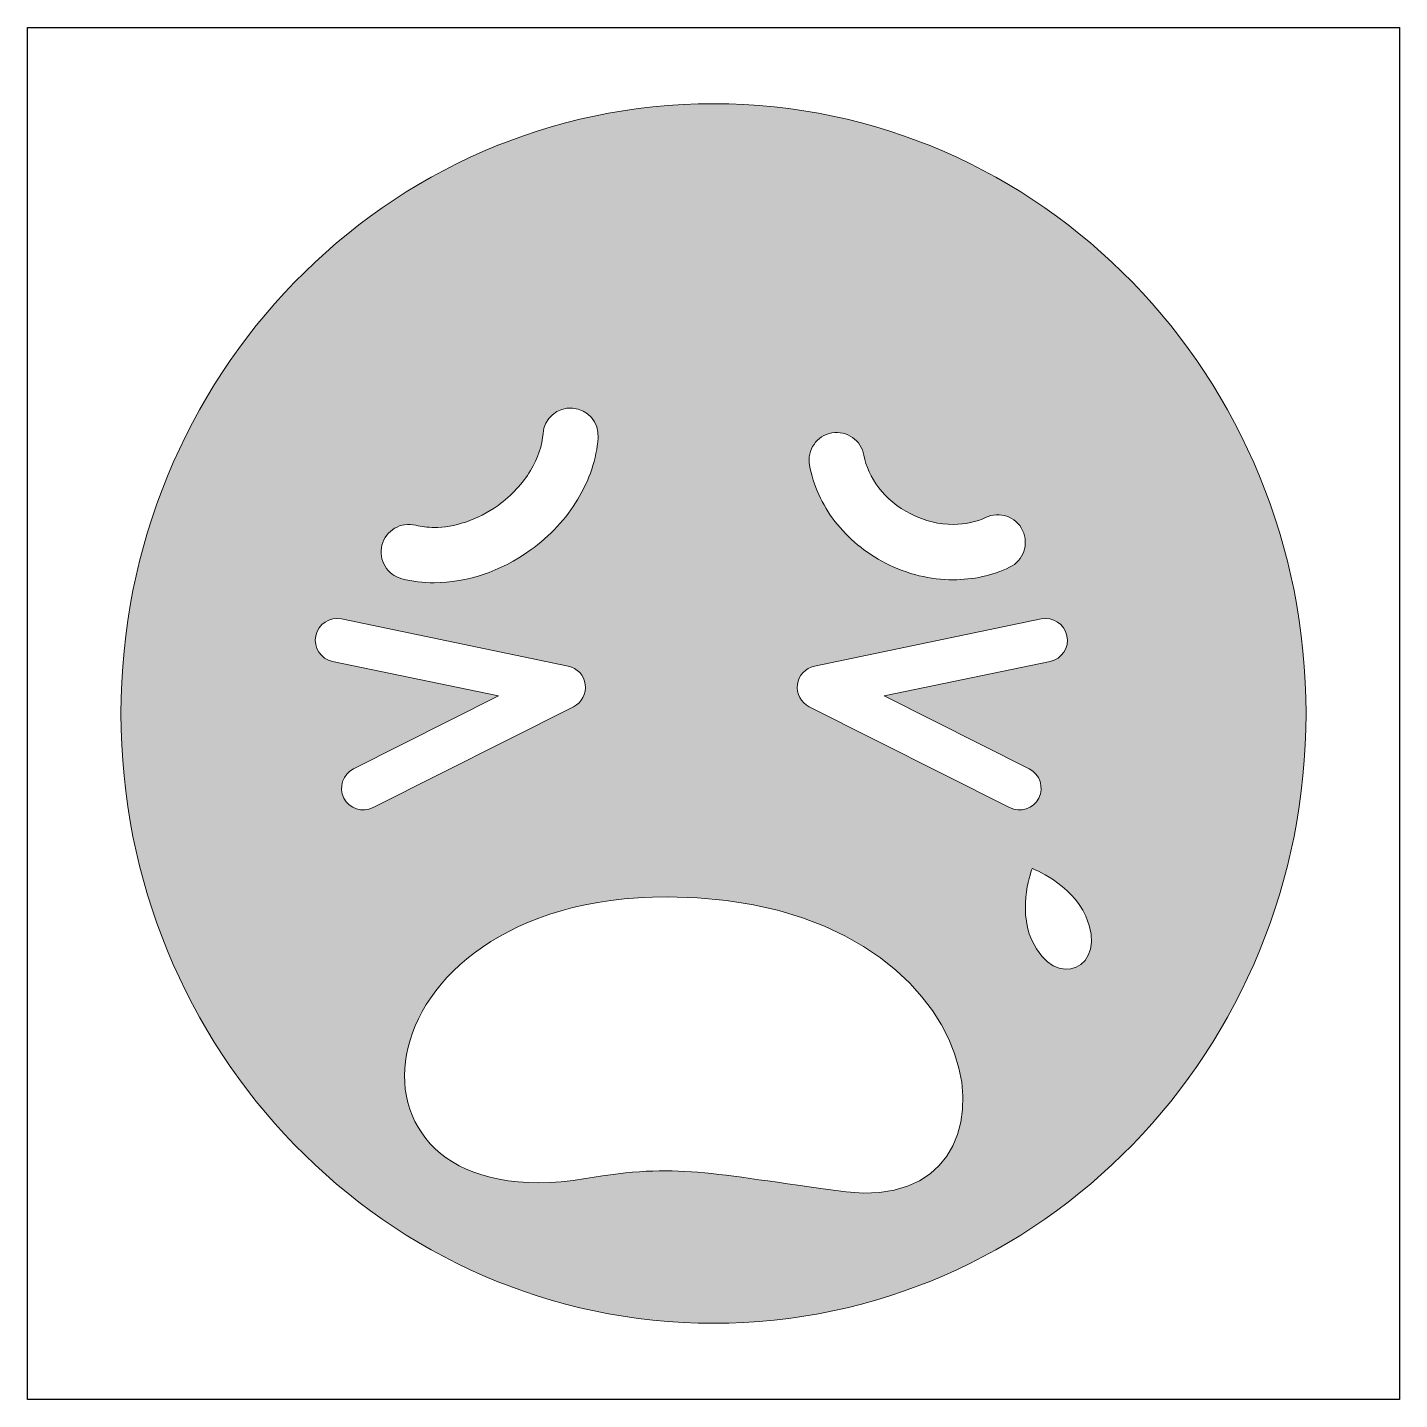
# Model space of a CAD drawing. Header units: inches. Extents: x 0 to 114, y 0 to 114.
import ezdxf

# ---------------------------------------------------------------- set-up
doc = ezdxf.new("R2010")
doc.units = ezdxf.units.IN
doc.header["$MEASUREMENT"] = 0
doc.layers.add('Image Background', color=7, linetype='Continuous')
doc.layers.add('Layer 1', color=7, linetype='Continuous')
picture_1 = doc.add_image_def('image1.png', size_in_pixel=(1350, 1350))

msp = doc.modelspace()

# ---------------------------------------------------------------- hatches: boundary and pattern name
at = {"layer": 'Layer 1', "true_color": 0xfbb923}
h = msp.add_hatch(color=40, dxfattribs=at)
h.dxf.hatch_style = 2
edge = h.paths.add_edge_path()
edge.add_spline(control_points=[(57.15, 107.95), (29.89, 107.95), (7.79, 85.21), (7.79, 57.15), (7.79, 29.09), (29.89, 6.35), (57.15, 6.35), (84.41, 6.35), (106.51, 29.09), (106.51, 57.15), (106.51, 85.21), (84.41, 107.95), (57.15, 107.95)], knot_values=[0, 0, 0, 0, 1, 1, 1, 2, 2, 2, 3, 3, 3, 4, 4, 4, 4], degree=3, periodic=1)
edge = h.paths.add_edge_path()
edge.add_spline(control_points=[(67.01, 80.52), (68.26, 80.75), (69.46, 79.91), (69.68, 78.66), (69.84, 77.76), (70.26, 76.81), (70.92, 75.96), (71.58, 75.1), (72.48, 74.34), (73.58, 73.77), (74.75, 73.17), (75.98, 72.9), (77.12, 72.9), (78.12, 72.9), (79.05, 73.11), (79.82, 73.48), (80.97, 74.03), (82.35, 73.55), (82.9, 72.4), (83.45, 71.26), (82.97, 69.88), (81.82, 69.33), (80.37, 68.64), (78.77, 68.29), (77.12, 68.29), (75.24, 68.29), (73.3, 68.74), (71.48, 69.67), (69.78, 70.54), (68.35, 71.75), (67.27, 73.15), (66.19, 74.55), (65.45, 76.16), (65.15, 77.85), (65.15, 77.85), (65.15, 77.85), (65.15, 77.85), (64.92, 79.1), (65.76, 80.3), (67.01, 80.52)], knot_values=[0, 0, 0, 0, 1, 1, 1, 2, 2, 2, 3, 3, 3, 4, 4, 4, 5, 5, 5, 6, 6, 6, 7, 7, 7, 8, 8, 8, 9, 9, 9, 10, 10, 10, 11, 11, 11, 12, 12, 12, 13, 13, 13, 13], degree=3, periodic=1)
edge = h.paths.add_edge_path()
edge.add_spline(control_points=[(29.53, 71.17), (29.85, 72.4), (31.1, 73.15), (32.34, 72.83), (32.81, 72.71), (33.33, 72.65), (33.88, 72.65), (35.53, 72.65), (37.46, 73.23), (39.2, 74.49), (40.36, 75.32), (41.27, 76.33), (41.9, 77.38), (42.53, 78.43), (42.88, 79.5), (42.95, 80.47), (43.04, 81.73), (44.15, 82.69), (45.41, 82.59), (46.68, 82.5), (47.63, 81.39), (47.54, 80.12), (47.41, 78.35), (46.81, 76.61), (45.85, 75), (44.89, 73.4), (43.55, 71.94), (41.89, 70.75), (39.4, 68.96), (36.59, 68.05), (33.88, 68.04), (32.97, 68.04), (32.07, 68.15), (31.2, 68.37), (31.2, 68.37), (31.2, 68.37), (31.2, 68.37), (29.97, 68.68), (29.22, 69.94), (29.53, 71.17)], knot_values=[0, 0, 0, 0, 1, 1, 1, 2, 2, 2, 3, 3, 3, 4, 4, 4, 5, 5, 5, 6, 6, 6, 7, 7, 7, 8, 8, 8, 9, 9, 9, 10, 10, 10, 11, 11, 11, 12, 12, 12, 13, 13, 13, 13], degree=3, periodic=1)
edge = h.paths.add_edge_path()
edge.add_spline(control_points=[(26.36, 50.11), (25.91, 51), (26.27, 52.09), (27.17, 52.54), (27.17, 52.54), (39.23, 58.61), (39.23, 58.61), (39.23, 58.61), (25.42, 61.49), (25.42, 61.49), (25.42, 61.49), (25.42, 61.49), (25.42, 61.49), (24.44, 61.69), (23.81, 62.65), (24.02, 63.63), (24.22, 64.6), (25.18, 65.23), (26.16, 65.03), (26.16, 65.03), (45.05, 61.1), (45.05, 61.1), (45.8, 60.94), (46.37, 60.33), (46.47, 59.56), (46.57, 58.8), (46.18, 58.06), (45.49, 57.71), (45.49, 57.71), (28.79, 49.31), (28.79, 49.31), (27.9, 48.86), (26.81, 49.22), (26.36, 50.11)], knot_values=[0, 0, 0, 0, 1, 1, 1, 2, 2, 2, 3, 3, 3, 4, 4, 4, 5, 5, 5, 6, 6, 6, 7, 7, 7, 8, 8, 8, 9, 9, 9, 10, 10, 10, 11, 11, 11, 11], degree=3, periodic=1)
edge = h.paths.add_edge_path()
edge.add_spline(control_points=[(68.2, 17.31), (56.35, 18.85), (54.38, 19.73), (46.48, 18.41), (24.19, 14.69), (26.77, 41.88), (53.28, 41.88), (81.19, 41.88), (84.28, 15.23), (68.2, 17.31)], knot_values=[0, 0, 0, 0, 1, 1, 1, 2, 2, 2, 3, 3, 3, 3], degree=3, periodic=1)
edge = h.paths.add_edge_path()
edge.add_spline(control_points=[(81.82, 49.31), (81.82, 49.31), (65.12, 57.71), (65.12, 57.71), (64.43, 58.06), (64.04, 58.8), (64.14, 59.56), (64.24, 60.33), (64.81, 60.94), (65.56, 61.1), (65.56, 61.1), (84.45, 65.03), (84.45, 65.03), (84.45, 65.03), (84.45, 65.03), (84.45, 65.03), (85.43, 65.23), (86.39, 64.6), (86.59, 63.63), (86.8, 62.65), (86.17, 61.69), (85.19, 61.49), (85.19, 61.49), (71.38, 58.61), (71.38, 58.61), (71.38, 58.61), (83.44, 52.54), (83.44, 52.54), (84.34, 52.09), (84.7, 51), (84.25, 50.11), (83.8, 49.22), (82.71, 48.86), (81.82, 49.31)], knot_values=[0, 0, 0, 0, 1, 1, 1, 2, 2, 2, 3, 3, 3, 4, 4, 4, 5, 5, 5, 6, 6, 6, 7, 7, 7, 8, 8, 8, 9, 9, 9, 10, 10, 10, 11, 11, 11, 11], degree=3, periodic=1)
edge = h.paths.add_edge_path()
edge.add_spline(control_points=[(83.66, 38.28), (82.44, 41.02), (83.7, 44.24), (83.7, 44.24), (83.7, 44.24), (86.93, 43.02), (88.16, 40.28), (90.1, 35.93), (85.6, 33.92), (83.66, 38.28)], knot_values=[0, 0, 0, 0, 1, 1, 1, 2, 2, 2, 3, 3, 3, 3], degree=3, periodic=1)

# ---------------------------------------------------------------- linework, layer by layer
at = {"layer": 'Layer 1', "lineweight": 0}
for points, knots in [([(57.15, 107.95), (29.89, 107.95), (7.79, 85.21), (7.79, 57.15), (7.79, 29.09), (29.89, 6.35), (57.15, 6.35), (84.41, 6.35), (106.51, 29.09), (106.51, 57.15), (106.51, 85.21), (84.41, 107.95), (57.15, 107.95)], [0, 0, 0, 0, 1, 1, 1, 2, 2, 2, 3, 3, 3, 4, 4, 4, 4]), ([(29.53, 71.17), (29.85, 72.4), (31.1, 73.15), (32.34, 72.83), (32.81, 72.71), (33.33, 72.65), (33.88, 72.65), (35.53, 72.65), (37.46, 73.23), (39.2, 74.49), (40.36, 75.32), (41.27, 76.33), (41.9, 77.38), (42.53, 78.43), (42.88, 79.5), (42.95, 80.47), (43.04, 81.73), (44.15, 82.69), (45.41, 82.59), (46.68, 82.5), (47.63, 81.39), (47.54, 80.12), (47.41, 78.35), (46.81, 76.61), (45.85, 75), (44.89, 73.4), (43.55, 71.94), (41.89, 70.75), (39.4, 68.96), (36.59, 68.05), (33.88, 68.04), (32.97, 68.04), (32.07, 68.15), (31.2, 68.37), (31.2, 68.37), (31.2, 68.37), (31.2, 68.37), (29.97, 68.68), (29.22, 69.94), (29.53, 71.17)], [0, 0, 0, 0, 1, 1, 1, 2, 2, 2, 3, 3, 3, 4, 4, 4, 5, 5, 5, 6, 6, 6, 7, 7, 7, 8, 8, 8, 9, 9, 9, 10, 10, 10, 11, 11, 11, 12, 12, 12, 13, 13, 13, 13]), ([(67.01, 80.52), (68.26, 80.75), (69.46, 79.91), (69.68, 78.66), (69.84, 77.76), (70.26, 76.81), (70.92, 75.96), (71.58, 75.1), (72.48, 74.34), (73.58, 73.77), (74.75, 73.17), (75.98, 72.9), (77.12, 72.9), (78.12, 72.9), (79.05, 73.11), (79.82, 73.48), (80.97, 74.03), (82.35, 73.55), (82.9, 72.4), (83.45, 71.26), (82.97, 69.88), (81.82, 69.33), (80.37, 68.64), (78.77, 68.29), (77.12, 68.29), (75.24, 68.29), (73.3, 68.74), (71.48, 69.67), (69.78, 70.54), (68.35, 71.75), (67.27, 73.15), (66.19, 74.55), (65.45, 76.16), (65.15, 77.85), (65.15, 77.85), (65.15, 77.85), (65.15, 77.85), (64.92, 79.1), (65.76, 80.3), (67.01, 80.52)], [0, 0, 0, 0, 1, 1, 1, 2, 2, 2, 3, 3, 3, 4, 4, 4, 5, 5, 5, 6, 6, 6, 7, 7, 7, 8, 8, 8, 9, 9, 9, 10, 10, 10, 11, 11, 11, 12, 12, 12, 13, 13, 13, 13]), ([(26.36, 50.11), (25.91, 51), (26.27, 52.09), (27.17, 52.54), (27.17, 52.54), (39.23, 58.61), (39.23, 58.61), (39.23, 58.61), (25.42, 61.49), (25.42, 61.49), (25.42, 61.49), (25.42, 61.49), (25.42, 61.49), (24.44, 61.69), (23.81, 62.65), (24.02, 63.63), (24.22, 64.6), (25.18, 65.23), (26.16, 65.03), (26.16, 65.03), (45.05, 61.1), (45.05, 61.1), (45.8, 60.94), (46.37, 60.33), (46.47, 59.56), (46.57, 58.8), (46.18, 58.06), (45.49, 57.71), (45.49, 57.71), (28.79, 49.31), (28.79, 49.31), (27.9, 48.86), (26.81, 49.22), (26.36, 50.11)], [0, 0, 0, 0, 1, 1, 1, 2, 2, 2, 3, 3, 3, 4, 4, 4, 5, 5, 5, 6, 6, 6, 7, 7, 7, 8, 8, 8, 9, 9, 9, 10, 10, 10, 11, 11, 11, 11]), ([(81.82, 49.31), (81.82, 49.31), (65.12, 57.71), (65.12, 57.71), (64.43, 58.06), (64.04, 58.8), (64.14, 59.56), (64.24, 60.33), (64.81, 60.94), (65.56, 61.1), (65.56, 61.1), (84.45, 65.03), (84.45, 65.03), (84.45, 65.03), (84.45, 65.03), (84.45, 65.03), (85.43, 65.23), (86.39, 64.6), (86.59, 63.63), (86.8, 62.65), (86.17, 61.69), (85.19, 61.49), (85.19, 61.49), (71.38, 58.61), (71.38, 58.61), (71.38, 58.61), (83.44, 52.54), (83.44, 52.54), (84.34, 52.09), (84.7, 51), (84.25, 50.11), (83.8, 49.22), (82.71, 48.86), (81.82, 49.31)], [0, 0, 0, 0, 1, 1, 1, 2, 2, 2, 3, 3, 3, 4, 4, 4, 5, 5, 5, 6, 6, 6, 7, 7, 7, 8, 8, 8, 9, 9, 9, 10, 10, 10, 11, 11, 11, 11]), ([(83.66, 38.28), (82.44, 41.02), (83.7, 44.24), (83.7, 44.24), (83.7, 44.24), (86.93, 43.02), (88.16, 40.28), (90.1, 35.93), (85.6, 33.92), (83.66, 38.28)], [0, 0, 0, 0, 1, 1, 1, 2, 2, 2, 3, 3, 3, 3]), ([(68.2, 17.31), (56.35, 18.85), (54.38, 19.73), (46.48, 18.41), (24.19, 14.69), (26.77, 41.88), (53.28, 41.88), (81.19, 41.88), (84.28, 15.23), (68.2, 17.31)], [0, 0, 0, 0, 1, 1, 1, 2, 2, 2, 3, 3, 3, 3])]:
    msp.add_open_spline(points, degree=3, knots=knots, dxfattribs=at)

# ---------------------------------------------------------------- pictures from other files: only their frames are drawn
at = {"layer": 'Image Background'}
image = msp.add_image(picture_1, insert=(0, 0), size_in_units=(114.3, 114.3), dxfattribs=at)

doc.saveas('drawing.dxf')
